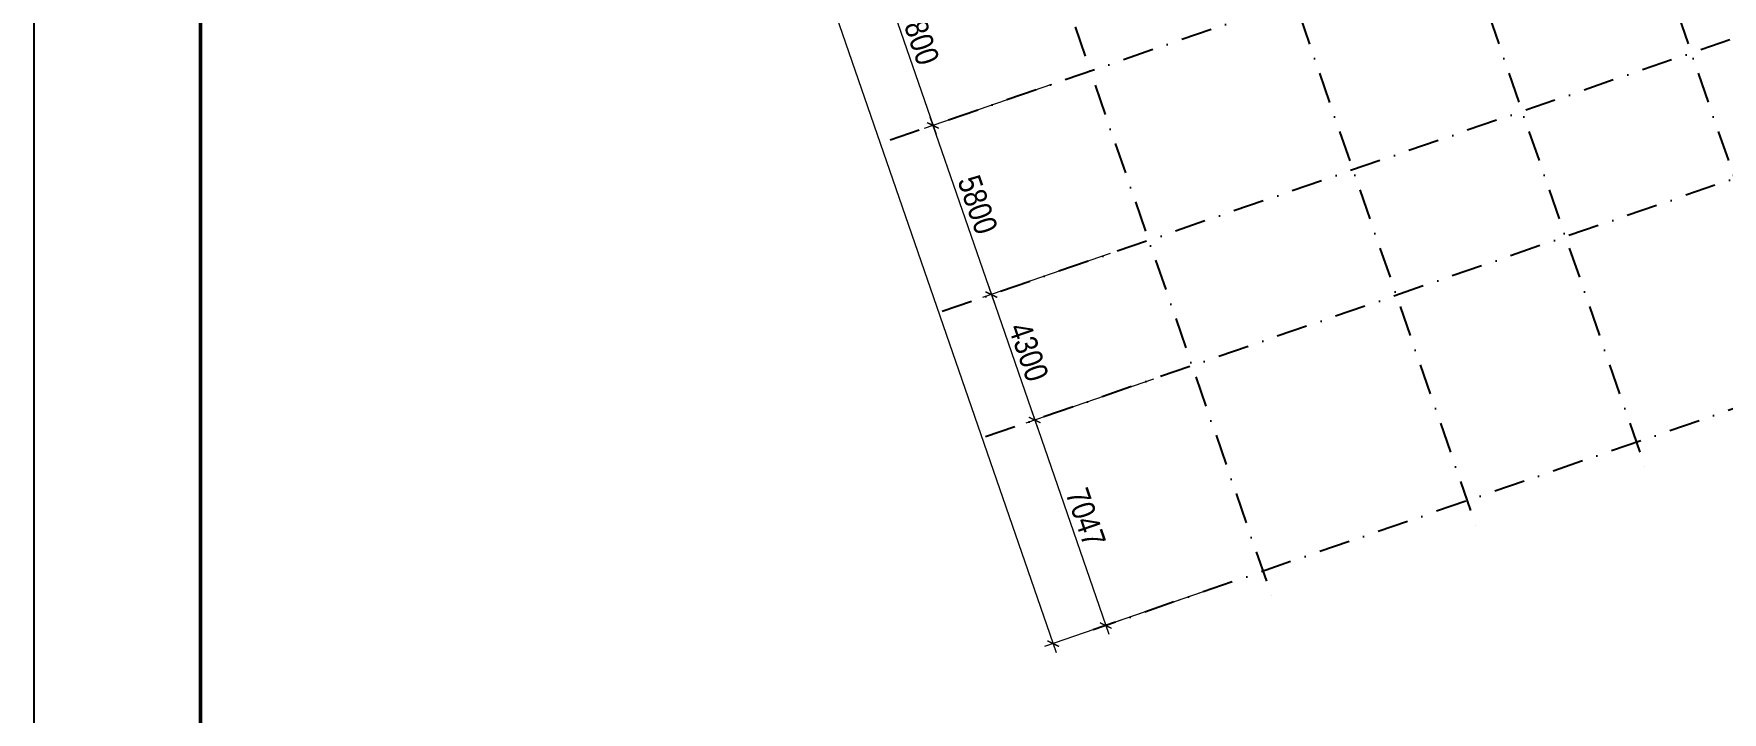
# Model space of a CAD drawing. Header units: millimetres. Extents: x -159515 to 1327256, y -225156 to 138737.
# Drawn here: x 974147 to 1028860, y -47474 to -25484 of the extents above; entities that cross this region are included whole.
import ezdxf

# ---------------------------------------------------------------- set-up
doc = ezdxf.new("R2010")
doc.units = ezdxf.units.MM
doc.header["$MEASUREMENT"] = 0
doc.linetypes.add('DASHDOT', pattern=[1, 0.5, -0.25, 0, -0.25])
doc.layers.add('ccu11-Dim', color=8, linetype='Continuous')
doc.layers.add('KT-Luoi truc South Tower', color=8, linetype='DASHDOT')
doc.layers.add('KT-Kich thuoc', color=159, linetype='Continuous', lineweight=18)
doc.layers.add('KT-Net thay', color=7, linetype='Continuous', lineweight=15)
doc.styles.add('Arial Narrow', font='ARIALN.TTF')
doc.dimstyles.new('CCU_1-300', dxfattribs={"dimscale": 300, "dimtxt": 2.5, "dimasz": 1, "dimexe": 1, "dimexo": 2, "dimgap": 0.5, "dimtad": 1, "dimdec": 0, "dimdsep": 46, "dimtxsty": 'Arial Narrow', "dimblk": 'ARCHTICK', "dimcen": -1, "dimdle": 1, "dimclrd": 256, "dimclre": 256, "dimclrt": 3, "dimadec": 0, "dimazin": 2, "dimtfac": 0.1, "dimtdec": 0, "dimtix": 1, "dimtmove": 2, "dimatfit": 1, "dimfxl": 1, "dimtvp": 0.833333, "dimtolj": 1, "dimtzin": 12, "dimarcsym": 0})

# ---------------------------------------------------------------- blocks, each defined once
blk = doc.blocks.new('_ArchTick')
at = {"color": 0, "const_width": 0.15}
blk.add_lwpolyline([(-0.5, -0.5), (0.5, 0.5)], dxfattribs=at)
blk = doc.blocks.new('*D430')
at = {"layer": 'Defpoints', "color": 0, "transparency": 16777216}
for p in [(-110864, 40661, 0), (-91942, -3636), (-97678, -5616)]:
    blk.add_point(p, dxfattribs=at)
at = {"layer": 'KT-Kich thuoc', "lineweight": -2, "transparency": 16777216}
for p, q in [((-111431, 40465), (-113642, 39702)), ((-113456, 40083), (-97581, -5900)), ((-92509, -3831), (-97962, -5714))]:
    blk.add_line(p, q, dxfattribs=at)
at = {"layer": 'KT-Kich thuoc', "lineweight": -2, "transparency": 16777216, "xscale": 300, "yscale": 300, "zscale": 300}
for p, rotation in [((-113358, 39800), 109.0471379637702), ((-97678, -5616), 289.0471379637702)]:
    blk.add_blockref('_ArchTick', p, dxfattribs=dict(at, rotation=rotation))
at = {"layer": 'KT-Kich thuoc', "color": 3, "transparency": 16777216, "insert": (-105015, 17266), "char_height": 750, "attachment_point": 5, "rotation": 289.0471, "style": 'Arial Narrow'}
blk.add_mtext('\\A1;48047', dxfattribs=at)
blk = doc.blocks.new('*D432')
at = {"layer": 'Defpoints', "color": 0, "transparency": 16777216}
for p in [(-99052, 18185, 0), (-97162, 12702, 0), (-101573, 11179)]:
    blk.add_point(p, dxfattribs=at)
at = {"layer": 'KT-Kich thuoc', "lineweight": -2, "transparency": 16777216}
for p, q in [((-99620, 17989), (-103749, 16564)), ((-103563, 16945), (-101475, 10896)), ((-97729, 12506), (-101856, 11081))]:
    blk.add_line(p, q, dxfattribs=at)
at = {"layer": 'KT-Kich thuoc', "lineweight": -2, "transparency": 16777216, "xscale": 300, "yscale": 300, "zscale": 300}
for p, rotation in [((-103466, 16662), 109.0471379637702), ((-101573, 11179), 289.0471379637702)]:
    blk.add_blockref('_ArchTick', p, dxfattribs=dict(at, rotation=rotation))
at = {"layer": 'KT-Kich thuoc', "color": 3, "transparency": 16777216, "insert": (-102015, 14094), "char_height": 750, "attachment_point": 5, "rotation": 289.0471, "style": 'Arial Narrow'}
blk.add_mtext('\\A1;5800', dxfattribs=at)
blk = doc.blocks.new('*D433')
at = {"layer": 'Defpoints', "color": 0, "transparency": 16777216}
for p in [(-97162, 12702, 0), (-95267, 7220, 0), (-99682, 5696)]:
    blk.add_point(p, dxfattribs=at)
at = {"layer": 'KT-Kich thuoc', "lineweight": -2, "transparency": 16777216}
for p, q in [((-97729, 12506), (-101858, 11080)), ((-101673, 11462), (-99584, 5412)), ((-95834, 7024), (-99966, 5598))]:
    blk.add_line(p, q, dxfattribs=at)
at = {"layer": 'KT-Kich thuoc', "lineweight": -2, "transparency": 16777216, "xscale": 300, "yscale": 300, "zscale": 300}
for p, rotation in [((-101575, 11178), 109.0471379637702), ((-99682, 5696), 289.0471379637702)]:
    blk.add_blockref('_ArchTick', p, dxfattribs=dict(at, rotation=rotation))
at = {"layer": 'KT-Kich thuoc', "color": 3, "transparency": 16777216, "insert": (-100125, 8611), "char_height": 750, "attachment_point": 5, "rotation": 289.0471, "style": 'Arial Narrow'}
blk.add_mtext('\\A1;5800', dxfattribs=at)
blk = doc.blocks.new('*D434')
at = {"layer": 'Defpoints', "color": 0, "transparency": 16777216}
for p in [(-95267, 7220, 0), (-93864, 3156, 0), (-98277, 1632)]:
    blk.add_point(p, dxfattribs=at)
at = {"layer": 'KT-Kich thuoc', "lineweight": -2, "transparency": 16777216}
for p, q in [((-95834, 7024), (-99963, 5599)), ((-99778, 5980), (-98179, 1348)), ((-94431, 2960), (-98560, 1534))]:
    blk.add_line(p, q, dxfattribs=at)
at = {"layer": 'KT-Kich thuoc', "lineweight": -2, "transparency": 16777216, "xscale": 300, "yscale": 300, "zscale": 300}
for p, rotation in [((-99680, 5697), 109.0471379637702), ((-98277, 1632), 289.0471379637702)]:
    blk.add_blockref('_ArchTick', p, dxfattribs=dict(at, rotation=rotation))
at = {"layer": 'KT-Kich thuoc', "color": 3, "transparency": 16777216, "insert": (-98475, 3838), "char_height": 750, "attachment_point": 5, "rotation": 289.0471, "style": 'Arial Narrow'}
blk.add_mtext('\\A1;4300', dxfattribs=at)
blk = doc.blocks.new('*D435')
at = {"layer": 'Defpoints', "color": 0, "transparency": 16777216}
for p in [(-93864, 3156, 0), (-91564, -3505, 0), (-95977, -5029)]:
    blk.add_point(p, dxfattribs=at)
at = {"layer": 'KT-Kich thuoc', "lineweight": -2, "transparency": 16777216}
for p, q in [((-94431, 2960), (-98560, 1534)), ((-98375, 1916), (-95879, -5312)), ((-92131, -3701), (-96261, -5127))]:
    blk.add_line(p, q, dxfattribs=at)
at = {"layer": 'KT-Kich thuoc', "lineweight": -2, "transparency": 16777216, "xscale": 300, "yscale": 300, "zscale": 300}
for p, rotation in [((-98277, 1632), 109.0471379637702), ((-95977, -5029), 289.0471379637702)]:
    blk.add_blockref('_ArchTick', p, dxfattribs=dict(at, rotation=rotation))
at = {"layer": 'KT-Kich thuoc', "color": 3, "transparency": 16777216, "insert": (-96623, -1524), "char_height": 750, "attachment_point": 5, "rotation": 289.0471, "style": 'Arial Narrow'}
blk.add_mtext('\\A1;7047', dxfattribs=at)
blk = doc.blocks.new('Khung ten_A1', base_point=(-3406704, 253379))
at = {"layer": 'Defpoints', "color": 1}
blk.add_lwpolyline([(84100, 0), (84100, 59471), (0, 59471), (0, 0)], close=True, dxfattribs=at)
at = {"layer": 'KT-Net thay', "const_width": 60}
blk.add_lwpolyline([(2700, 1071), (83100, 1071), (83100, 58471), (2700, 58471)], close=True, dxfattribs=at)
blk = doc.blocks.new('Asix South Tower')
at = {"layer": 'KT-Luoi truc South Tower', "ltscale": 2000}
for p, q in [((-91137.3, 54471), (-72972, 1855.8)), ((-96619.8, 52578.2), (-78454.5, -37)), ((-102102.2, 50685.3), (-83937, -1929.8)), ((-108719, 48400.9), (-90553.7, -4214.3)), ((-37735.1, 33218.9), (-103274.2, 10591.7)), ((-47391.3, 23749.2), (-101381.4, 5109.2)), ((-45988, 19684.6), (-99978.1, 1044.6)), ((-52170.8, 10095.3), (-96381.5, -5168.4))]:
    blk.add_line(p, q, dxfattribs=at)
at = {"layer": 'KT-Kich thuoc'}
for base, p1, p2, picture, middle in [((-97678.5, -5616.2), (-110863.9, 40661.1, 0), (-91942.1, -3635.7), '*D430', (-105014.6, 17265.8)), ((-101572.7, 11179.1), (-99052.5, 18185.1, 0), (-97161.7, 12702, 0), '*D432', (-102015.4, 14094.2)), ((-99682, 5695.9), (-97161.7, 12702, 0), (-95266.9, 7220.2, 0), '*D433', (-100124.6, 8611.1)), ((-98276.6, 1632.1), (-95266.9, 7220.2, 0), (-93863.6, 3155.6, 0), '*D434', (-98474.5, 3838.3)), ((-95977.0017, -5028.7291), (-93863.5908, 3155.6426, 0.0001), (-91563.9698, -3505.1381, 0.0001), '*D435', (-96623.0606, -1524.4195))]:
    dim = blk.add_linear_dim(base=base, p1=p1, p2=p2, angle=109.04714, dimstyle='CCU_1-300', dxfattribs=at)
    dim.commit()
    dim.dimension.update_dxf_attribs({"geometry": picture, "text_midpoint": middle})

msp = doc.modelspace()

# ---------------------------------------------------------------- block references
at = {"layer": 'ccu11-Dim', "xscale": 2.000000000621877, "yscale": 2.000000000621877, "zscale": 2.000000000621877}
msp.add_blockref('Khung ten_A1', (-5839261.6, 434054.5), dxfattribs=at)
at = {"layer": 'KT-Kich thuoc'}
msp.add_blockref('Asix South Tower', (1104857.6, -39634.4), dxfattribs=at)

doc.saveas('drawing.dxf')
